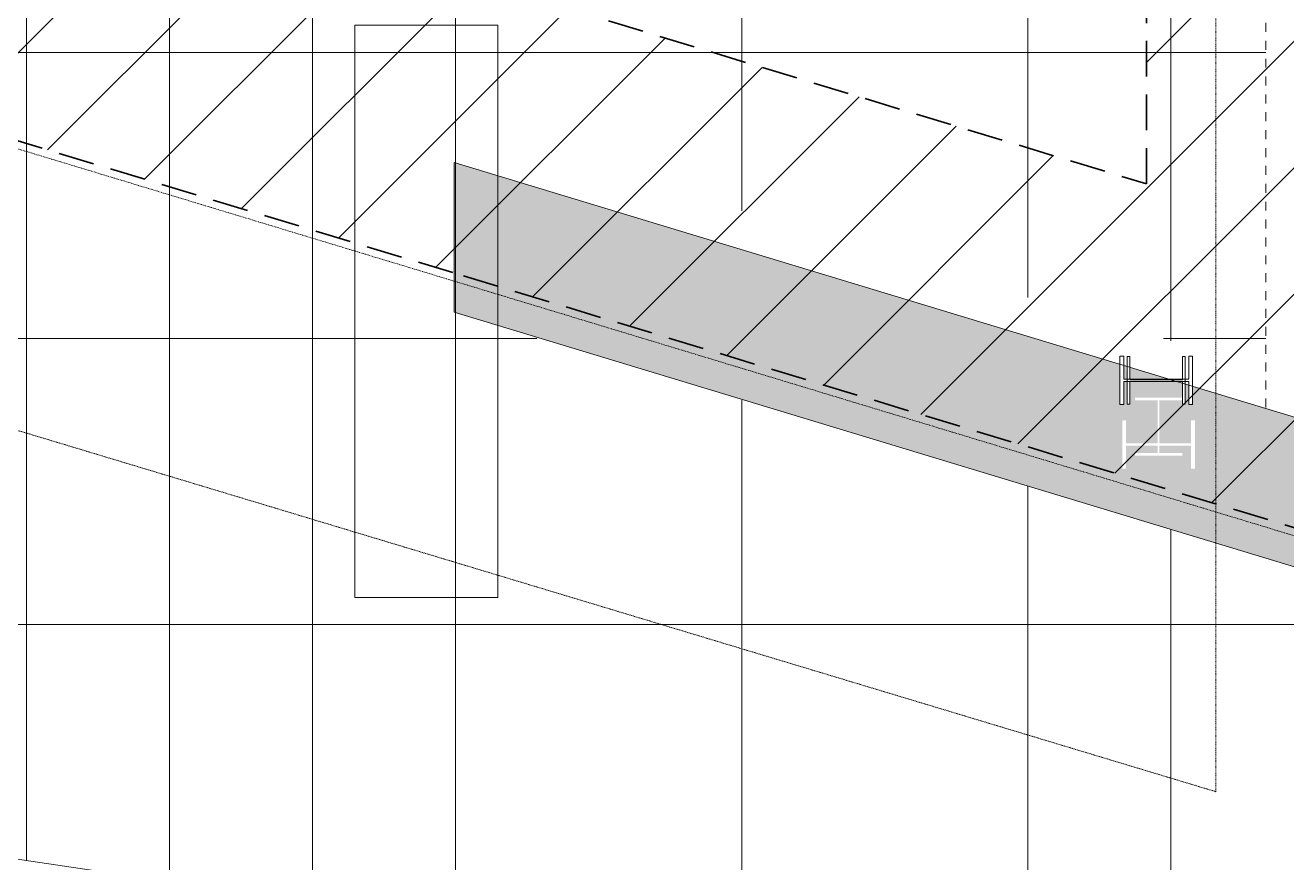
# Model space of a CAD drawing. Header units: inches. Extents: x 3268 to 7018, y 976 to 6708.
# Drawn here: x 5792.8 to 6004.4, y 1584.6 to 1725.1 of the extents above; entities that cross this region are included whole.
import ezdxf

# ---------------------------------------------------------------- set-up
doc = ezdxf.new("R2010")
doc.units = ezdxf.units.IN
doc.header["$MEASUREMENT"] = 0
for name, pattern in [('_Hidden Lines', [0.125, 0.0625, -0.0625]), ('Double Dash 3_8_', [0.9999999999999999, 0.3749999999999999, -0.125, 0.125, -0.125, 0.125, -0.125]), ('IMPORT-Dash', [3, 1.5, -1.5]), ('IMPORT-DASHED _2_', [8.999999999999996, 5.999999999999998, -2.999999999999999])]:
    doc.linetypes.add(name, pattern=pattern)
for name, color, linetype, lineweight in [('A-DETL', 90, 'Continuous', 9), ('C-CURB-FACE', 80, 'Continuous', 13), ('C-ESMT-STBK', 4, 'IMPORT-DASHED _2_', 35), ('C-PROP-LINE', 91, 'Double Dash 3_8_', 9), ('L-PVMT-CONC-HATC', 252, 'Continuous', 15), ('L-PVMT-HATCH BOUND NPLOT', 45, 'Continuous', 15), ('L-SITE-STEP', 2, 'Continuous', 15), ('L-SITE-WALL', 33, 'Continuous', 15), ('L-SITE-WALL-HATC', 71, 'Continuous', 15), ('S-COLS', 52, 'Continuous', 9), ('site_dwg', 8, 'Continuous', 9)]:
    doc.layers.add(name, color=color, linetype=linetype, lineweight=lineweight)

# ---------------------------------------------------------------- blocks, each defined once
blk = doc.blocks.new('W-Wide Flange-Column - W12X50-2566661-Overall Retail Plan Opt 2')
at = {"layer": 'S-COLS', "color": 250, "lineweight": 13}
for p, q in [((3.729919818380823, 6.1), (-4.040000000000005, 6.1)), ((-4.040000000000005, 6.1), (-4.040000000000005, 5.46)), ((-4.040000000000005, 5.46), (-0.1850000000000062, 5.46)), ((-0.1850000000000062, 5.46), (-0.1850000000000062, -5.459999999999997)), ((0.1849999999999943, -5.459999999999997), (0.1849999999999943, 5.46)), ((0.1849999999999943, 5.46), (3.536941881204377, 5.46)), ((-0.1850000000000062, -5.459999999999997), (-4.040000000000005, -5.459999999999997)), ((-4.040000000000005, -5.459999999999997), (-4.040000000000005, -6.099999999999997)), ((-4.040000000000005, -6.099999999999997), (0.05127789094764412, -6.099999999999997))]:
    blk.add_line(p, q, dxfattribs=at)
at = {"layer": 'S-COLS', "color": 253, "lineweight": 13}
for p, q in [((3.536941881204377, 5.46), (4.039999999999994, 5.46)), ((4.039999999999994, 6.1), (3.729919818380823, 6.1)), ((4.039999999999994, 5.46), (4.039999999999994, 6.1)), ((0.05127789094764412, -6.099999999999997), (4.039999999999994, -6.099999999999997)), ((4.039999999999994, -5.459999999999997), (0.2442558281247109, -5.459999999999997)), ((4.039999999999994, -6.099999999999997), (4.039999999999994, -5.459999999999997))]:
    blk.add_line(p, q, dxfattribs=at)
blk = doc.blocks.new('WSP_5 Points - Structure_2022_rvt-1-Overall Retail Plan Opt 2')
at = {"layer": 'S-COLS', "lineweight": 9, "rotation": 89.9999999999999}
blk.add_blockref('W-Wide Flange-Column - W12X50-2566661-Overall Retail Plan Opt 2', (5982.500343047523, 1665.553803881832), dxfattribs=at)
blk = doc.blocks.new('W-Wide Flange-Column - W10X33-4963844-Overall Retail Plan Opt 2')
at = {"layer": 'S-COLS', "lineweight": 13}
for p, q in [((3.357603375866027, 4.865234375000001), (-3.980468750000005, 4.865234375000001)), ((-3.980468750000005, 4.865234375000001), (-3.980468750000005, 4.431640625000001)), ((-3.980468750000005, 4.431640625000001), (-0.1445312500000057, 4.431640625000001)), ((-0.1445312500000057, 4.431640625000001), (-0.1445312500000057, -4.431640624999997)), ((0.1445312499999938, -4.431640624999997), (0.1445312499999938, 4.431640625000001)), ((0.1445312499999938, 4.431640625000001), (3.226862707978756, 4.431640625000001)), ((3.226862707978756, 4.431640625000001), (3.980468749999993, 4.431640625000001)), ((3.980468749999993, 4.865234375000001), (3.357603375866027, 4.865234375000001)), ((3.980468749999993, 4.431640625000001), (3.980468749999993, 4.865234375000001)), ((-0.1445312500000057, -4.431640624999997), (-3.980468750000005, -4.431640624999997)), ((-3.980468750000005, -4.431640624999997), (-3.980468750000005, -4.865234374999996)), ((-3.980468750000005, -4.865234374999996), (0.4235943334630596, -4.865234374999996)), ((0.5543350013508564, -4.431640624999997), (0.1445312499999938, -4.431640624999997)), ((0.4235943334630596, -4.865234374999996), (3.980468749999993, -4.865234374999996)), ((3.980468749999993, -4.431640624999997), (0.5543350013508564, -4.431640624999997)), ((3.980468749999993, -4.865234374999996), (3.980468749999993, -4.431640624999997))]:
    blk.add_line(p, q, dxfattribs=at)
blk = doc.blocks.new('site_dwg-12440225-Overall Retail Plan Opt 2')
at = {"layer": 'C-ESMT-STBK'}
h = blk.add_hatch(dxfattribs=at)
h.set_pattern_fill('FP_236', color=43, style=0, pattern_type=2)
h.set_pattern_definition([(41.19300000000002, (24349227.445, 9821790.73), (-9.878962955707756, 11.2874306606842), [])])
h.paths.add_polyline_path([(24340754.41764874, 9814238.256800799), (24341007.28369483, 9818038.207201697), (24340597.61508091, 9818336.289935663), (24339080.54507963, 9818175.041572), (24339041.04656363, 9818170.586227996), (24338991.68861391, 9818164.27902802), (24338951.70183868, 9818158.637384389), (24338912.96937073, 9818152.689061128), (24338874.36010189, 9818146.280125272), (24338835.87236292, 9818139.411975248), (24338797.50579851, 9818132.085986648), (24338766.50818425, 9818125.853604812), (24338766.89231019, 9818124.002092425), (24338807.18576453, 9818132.259389622), (24338846.06993594, 9818139.731584428), (24338885.04424, 9818146.727429258), (24338924.10287013, 9818153.245822722), (24338956.51865115, 9818158.316607647), (24338953.32382087, 9818110.342748318), (24338969.07279708, 9818112.710400388), (24339007.86497075, 9818118.055290567), (24339046.71994471, 9818122.92269113), (24339092.45343486, 9818128.037917001), (24340292.99008468, 9818255.650188034), (24340584.31472673, 9818286.605874758), (24340934.68922023, 9818031.666679043), (24340687.3560084, 9814314.861073798), (24339595.34670922, 9814726.863514047), (24339587.50957331, 9814715.68687136), (24338715.45843181, 9815327.180653278), (24338691.60180446, 9815293.158049863), (24339013.48739237, 9815068.288049085), (24339549.36884944, 9814692.907733086), (24340725.61240819, 9814249.124683892)])
h.paths.add_polyline_path([(24338722.46981283, 9815337.179779818), (24338763.80719084, 9815396.132170605), (24338658.92817304, 9815468.79891386), (24338617.74228099, 9815409.741564125), (24338722.19139668, 9815337.372683933)])
at = {"layer": 'L-SITE-WALL-HATC'}
h = blk.add_hatch(color=10, dxfattribs=at)
h.paths.add_polyline_path([(24340738.10832259, 9814237.702273024), (24340739.77335459, 9814262.725422895), (24340692.77968829, 9814280.455588063), (24340692.57904166, 9814277.442660198), (24340691.94441187, 9814277.544586627), (24340692.15399169, 9814280.691656131), (24340691.57251852, 9814280.911039215), (24340691.27406124, 9814277.589228783), (24340690.91832529, 9814277.612919101), (24340691.14861519, 9814281.070973024), (24340690.08491103, 9814281.472296266), (24340682.32683439, 9814281.988947175), (24340682.0746329, 9814278.201866845), (24340681.64199744, 9814278.230678303), (24340681.89419893, 9814282.017758636), (24340681.3007478, 9814282.05727965), (24340681.04459058, 9814278.210799638), (24340680.40600505, 9814278.25332639), (24340680.85234689, 9814284.955635618), (24340571.67567826, 9814326.14672624), (24340570.01064623, 9814301.123576483), (24340732.8277072, 9814239.694587955)])
h.paths.add_polyline_path([(24340680.09047633, 9814267.493260307), (24340680.62410319, 9814275.512940854), (24340681.26551843, 9814275.512940854), (24340681.00957399, 9814271.666446675), (24340686.31331448, 9814271.31353756), (24340686.7942473, 9814278.541298771), (24340682.96677356, 9814278.79597759), (24340682.99556108, 9814279.228614641), (24340690.93893326, 9814278.70006532), (24340690.91014573, 9814278.267428277), (24340687.082672, 9814278.522107089), (24340686.60173919, 9814271.29434588), (24340691.90547968, 9814270.941436764), (24340692.16142411, 9814274.78793094), (24340692.800012, 9814274.745439516), (24340692.26355777, 9814266.683267547), (24340691.62496989, 9814266.72575897), (24340691.88091432, 9814270.572253147), (24340686.57717384, 9814270.925162261), (24340686.4942135, 9814269.678382132), (24340690.29289971, 9814269.425618824), (24340690.29289972, 9814268.991066275), (24340682.37831507, 9814269.51770007), (24340682.37831506, 9814269.952252626), (24340686.20578879, 9814269.697573816), (24340686.28874913, 9814270.944353944), (24340680.98500864, 9814271.29726306), (24340680.72906421, 9814267.450768882)])
h.paths.add_polyline_path([(24340681.38662454, 9814282.422380222), (24340681.91878471, 9814282.386940893), (24340681.8903642, 9814284.564003726), (24340681.47804349, 9814284.71956755), (24340681.32533358, 9814282.426461907)])
h.paths.add_polyline_path([(24340686.42207754, 9814282.087043062), (24340688.89138767, 9814281.922598783), (24340682.48341999, 9814284.340250656), (24340682.35142017, 9814282.358129434), (24340685.17892751, 9814282.169830928)])
at = {"layer": 'C-CURB-FACE', "color": 170, "flags": 128}
blk.add_lwpolyline([(24339907.25295287, 9814458.857180314), (24340326.32024351, 9814250.13958276), (24340562.96083217, 9814198.708391871)], dxfattribs=at)
at = {"layer": 'C-ESMT-STBK', "color": 210}
for p, q in [((24340570.22251866, 9814307.750530733), (24339684.29773446, 9814641.99967426)), ((24339917.0102776, 9814605.502625486), (24340687.34726187, 9814314.863417951)), ((24340687.34729843, 9814314.863967307), (24340705.01028537, 9814580.29491515))]:
    blk.add_line(p, q, dxfattribs=at)
at = {"layer": 'C-ESMT-STBK', "color": 43}
blk.add_line((24340754.40890222, 9814238.259144953), (24340570.22251866, 9814307.750530733), dxfattribs=at)
at = {"layer": 'L-PVMT-CONC-HATC', "color": 10}
for p, q in [((24340637.22589669, 9814584.809032215), (24340620.93122033, 9814339.922375746)), ((24340685.11981129, 9814581.619525878), (24340667.85925209, 9814322.216973772)), ((24340709.06676859, 9814580.02477271), (24340689.65817384, 9814288.340189775)), ((24340503.61114094, 9814384.185880678), (24340500.28107688, 9814334.139581142)), ((24340527.07515682, 9814375.33317969), (24340523.74509276, 9814325.286880154)), ((24340550.53917269, 9814366.480478704), (24340547.20910863, 9814316.434179168)), ((24340574.00318857, 9814357.627777718), (24340571.96117735, 9814326.93914728)), ((24340451.08979576, 9814352.69888084), (24340616.18361155, 9814341.71359346)), ((24340616.18361155, 9814341.71359346), (24340688.82126876, 9814336.880308004)), ((24340620.93122033, 9814339.922375746), (24340619.2661262, 9814314.898292799)), ((24340688.82126876, 9814336.880308004), (24340708.37700833, 9814335.579075621)), ((24340500.28107688, 9814334.139581142), (24340492.2915258, 9814214.067576895)), ((24340523.74509276, 9814325.286880154), (24340516.00170899, 9814208.914433198)), ((24340180.88946037, 9814322.57177765), (24340569.48757755, 9814296.714588678)), ((24340667.85925209, 9814322.216973772), (24340666.19415796, 9814297.192890784)), ((24340547.20910863, 9814316.434179168), (24340539.71189218, 9814203.761289503)), ((24340688.44083164, 9814288.799478868), (24340705.18750199, 9814287.685161013)), ((24340292.37193944, 9814267.047627417), (24340566.29807121, 9814248.820674071))]:
    blk.add_line(p, q, dxfattribs=at)
at = {"layer": 'L-PVMT-CONC-HATC', "color": 53}
for p, q in [((24340708.37700833, 9814335.579075621), (24340708.77242571, 9814335.55276468)), ((24340571.96117735, 9814326.93914728), (24340570.67312451, 9814307.581478182)), ((24340570.67312451, 9814307.581478182), (24340563.42207536, 9814198.608145809)), ((24340569.48757755, 9814296.714588678), (24340583.57561906, 9814295.777175099)), ((24340705.18750199, 9814287.685161013), (24340705.58556895, 9814287.65867377)), ((24340617.15414025, 9814283.158038052), (24340610.84244173, 9814188.30185842)), ((24340664.08667644, 9814265.520331416), (24340658.2628081, 9814177.99557103)), ((24340687.55294453, 9814256.701478101), (24340681.97299129, 9814172.842427336))]:
    blk.add_line(p, q, dxfattribs=at)
at = {"layer": 'L-PVMT-CONC-HATC', "color": 53, "flags": 128}
blk.add_lwpolyline([(24340566.29807121, 9814248.820674071), (24340686.49637719, 9814240.822718926), (24340834.10730324, 9814231.00073719), (24340983.80561979, 9814221.039861191)], dxfattribs=at)
at = {"layer": 'L-PVMT-HATCH BOUND NPLOT', "color": 61}
blk.add_line((24340578.91650856, 9814324.326260466), (24340577.62772363, 9814304.957588617), dxfattribs=at)
at = {"layer": 'L-PVMT-HATCH BOUND NPLOT', "color": 10}
for p, q in [((24340550.21524606, 9814254.47032014), (24340554.16370774, 9814313.810289606)), ((24340566.60169865, 9814253.379971072), (24340550.21524606, 9814254.47032014))]:
    blk.add_line(p, q, dxfattribs=at)
at = {"layer": 'L-PVMT-HATCH BOUND NPLOT', "color": 10, "flags": 128}
blk.add_lwpolyline([(24340554.16370774, 9814313.810289606), (24340556.58895957, 9814350.258501954), (24340580.53600503, 9814348.665073574), (24340578.91650856, 9814324.326260466)], dxfattribs=at)
at = {"layer": 'L-PVMT-HATCH BOUND NPLOT', "color": 61, "flags": 128}
blk.add_lwpolyline([(24340577.62772363, 9814304.957588617), (24340574.16229151, 9814252.876891756), (24340566.60169865, 9814253.379971072)], dxfattribs=at)
at = {"layer": 'L-SITE-STEP', "color": 53, "linetype": 'IMPORT-Dash'}
blk.add_line((24340722.24699294, 9814538.05704889), (24340704.80440189, 9814275.918803107), dxfattribs=at)
at = {"layer": 'L-SITE-WALL', "color": 53, "flags": 128}
for points in [[(24340570.44605339, 9814307.667149482), (24340571.67567826, 9814326.14672624), (24340739.77335459, 9814262.725422895), (24340738.54372976, 9814244.24584628)], [(24340738.10832259, 9814237.702273024), (24340570.01064623, 9814301.123576483), (24340570.44605339, 9814307.667149482)]]:
    blk.add_lwpolyline(points, dxfattribs=at)
blk = doc.blocks.new('Family - ___-10568875-Overall Retail Plan Opt 2')
at = {"layer": 'C-PROP-LINE'}
for p, q in [((4958.323350172266, 1956.964229400227), (5864.500343047409, 1682.267050514566)), ((5864.500343047409, 1682.267050514566), (6180.76803556933, 1586.394121063111))]:
    blk.add_line(p, q, dxfattribs=at)

msp = doc.modelspace()

# ---------------------------------------------------------------- linework, layer by layer
at = {"layer": 'A-DETL', "linetype": '_Hidden Lines'}
msp.add_line((5992.50034304741, 1596.538523613477), (5864.500343047409, 1635.13411104884), dxfattribs=at)

# ---------------------------------------------------------------- block references
at = {"lineweight": 5}
msp.add_blockref('WSP_5 Points - Structure_2022_rvt-1-Overall Retail Plan Opt 2', (0, 0), dxfattribs=at)

# ---------------------------------------------------------------- next in the draw order: linework, layer by layer
at = {"layer": 'A-DETL', "linetype": '_Hidden Lines'}
for p, q in [((5992.50034304741, 1929.148582565577), (5992.50034304741, 1664.429122468142)), ((5864.500343047409, 1635.13411104884), (5190.68784304754, 1838.307464633096)), ((5992.50034304741, 1664.429122468142), (5992.50034304741, 1596.538523613477))]:
    msp.add_line(p, q, dxfattribs=at)

# ---------------------------------------------------------------- next in the draw order: block references
at = {"layer": 'C-PROP-LINE'}
msp.add_blockref('Family - ___-10568875-Overall Retail Plan Opt 2', (0, 0), dxfattribs=at)
at = {"layer": 'S-COLS', "rotation": 89.9999999999999}
msp.add_blockref('W-Wide Flange-Column - W10X33-4963844-Overall Retail Plan Opt 2', (5982.500343047523, 1665.553803881832), dxfattribs=at)
at = {"layer": 'site_dwg', "color": 53, "lineweight": 15, "rotation": 3.810000000000009}
msp.add_blockref('site_dwg-12440225-Overall Retail Plan Opt 2', (-23628768.691637, -11408316.78144797), dxfattribs=at)

doc.saveas('drawing.dxf')
